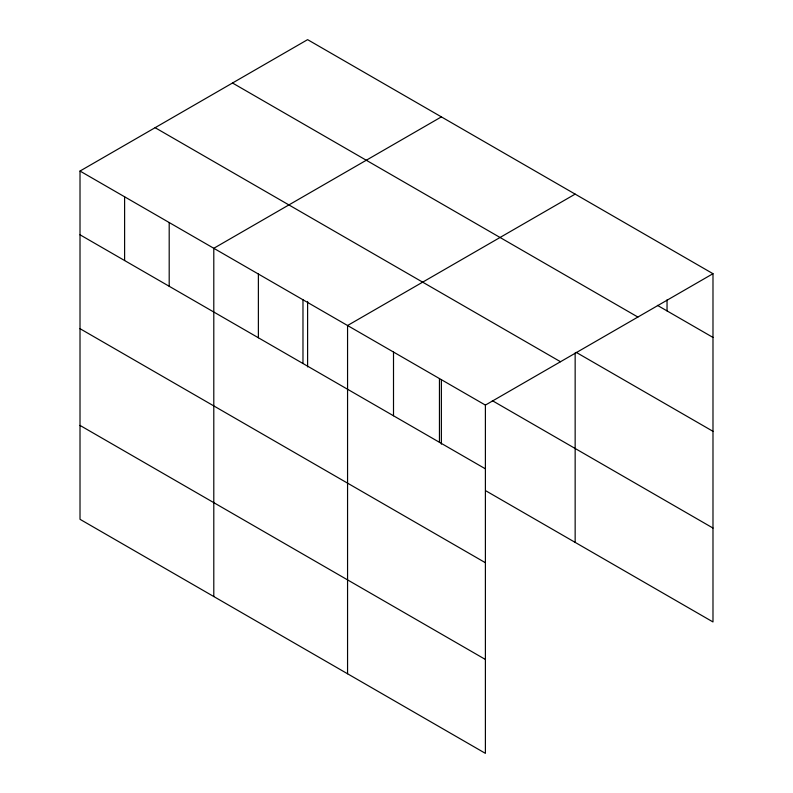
<?xml version="1.0" encoding="UTF-8"?>
<svg xmlns="http://www.w3.org/2000/svg" width="793" height="793" viewBox="0 0 793 793"><rect width="100%" height="100%" fill="white"/><g stroke="black" fill="none" stroke-linecap="round" stroke-linejoin="round"><path stroke-width="1.19" d="M80.014 171.05L485.395 405.094L485.395 753.35L80.014 519.306L80.014 171.05L307.605 39.65L712.986 273.694L712.986 621.95L485.97 490.887M441.384 116.888L213.793 248.288L213.793 596.544M575.153 194.116L347.562 325.517L347.562 673.772M485.395 405.094L712.986 273.694M657.427 305.355L712.986 337.431M232.508 83.007L637.879 317.051M576.224 352.37L712.986 431.323M155.121 127.693L560.492 361.727M492.344 400.673L712.986 528.059M80.014 234.787L485.395 468.832M80.014 328.679L485.395 562.723M80.014 425.415L485.395 659.459M667.042 299.873L667.042 310.906M575.153 352.954L575.153 542.372M441.384 379.897L441.384 444.139M439.451 378.568L439.451 442.306M393.506 352.042L393.506 415.78M307.605 301.429L307.605 366.911M302.976 299.774L302.976 363.511M258.379 274.031L258.379 337.768M169.196 222.536L169.196 286.283M124.61 196.793L124.61 260.53"/></g></svg>
